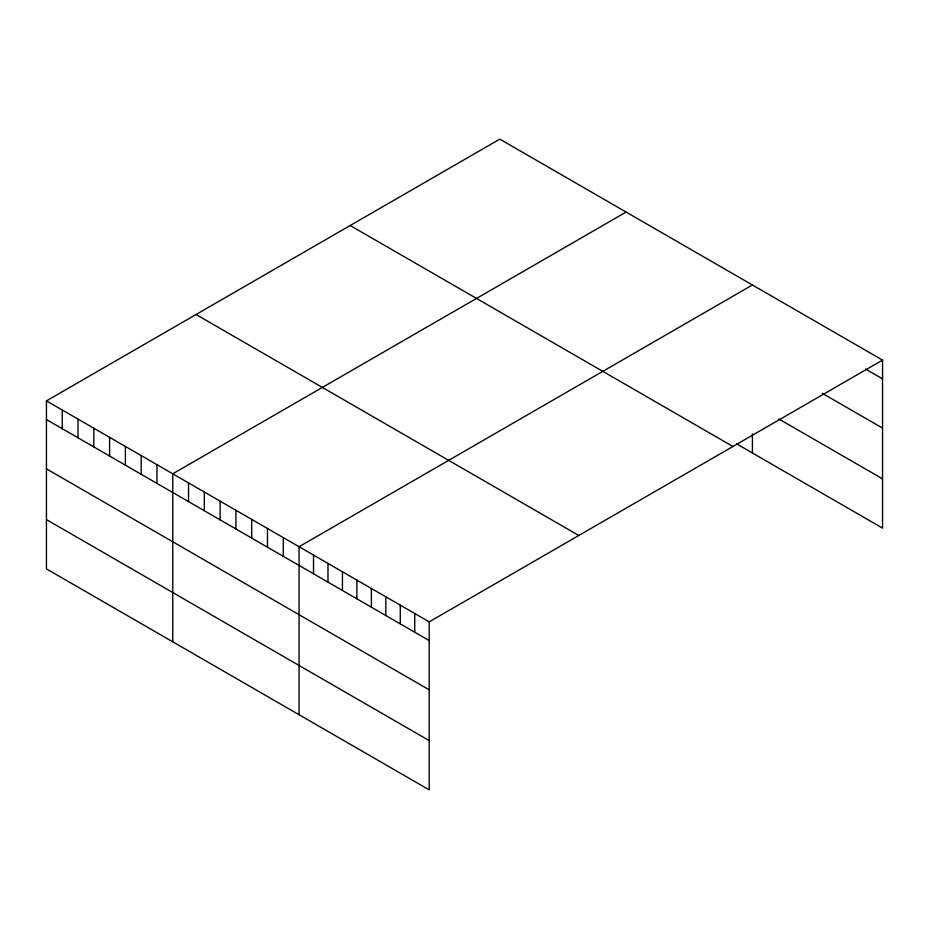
<?xml version="1.0" encoding="UTF-8"?>
<svg xmlns="http://www.w3.org/2000/svg" width="929" height="929" viewBox="0 0 929 929"><rect width="100%" height="100%" fill="white"/><g stroke="black" fill="none" stroke-linecap="round" stroke-linejoin="round"><path stroke-width="1.39" d="M46.45 400.875L429.198 621.861L429.198 789.859L46.45 568.885L46.45 400.875L499.802 139.141L882.55 360.115L882.55 528.125L736.627 443.876M626.111 212.067L172.759 473.802L172.759 641.8M752.42 284.982L299.068 546.728L299.068 714.726M429.198 621.861L882.55 360.115M865.677 369.092L882.55 378.823M822.304 393.315L882.55 428.095M778.92 419.025L882.55 478.853M350.198 225.515L732.946 446.489M196.054 314.501L578.802 535.487M46.45 419.583L429.198 640.569M46.45 468.855L429.198 689.829M46.45 519.613L429.198 740.599M752.42 433.831L752.42 452.992M414.74 613.512L414.74 632.219M400.283 605.162L400.283 623.87M385.825 596.813L385.825 615.521M371.368 588.463L371.368 607.171M356.899 580.114L356.899 598.822M342.441 571.765L342.441 590.484M327.983 563.415L327.983 582.135M313.526 555.077L313.526 573.785M283.275 537.612L283.275 556.32M267.482 528.496L267.482 547.204M251.701 519.381L251.701 538.088M235.908 510.265L235.908 528.973M220.127 501.149L220.127 519.857M204.334 492.033L204.334 510.741M188.541 482.917L188.541 501.625M156.966 464.686L156.966 483.394M141.185 455.57L141.185 474.278M125.392 446.454L125.392 465.162M109.599 437.338L109.599 456.046M93.817 428.223L93.817 446.93M78.024 419.107L78.024 437.814M62.243 409.991L62.243 428.699"/></g></svg>
